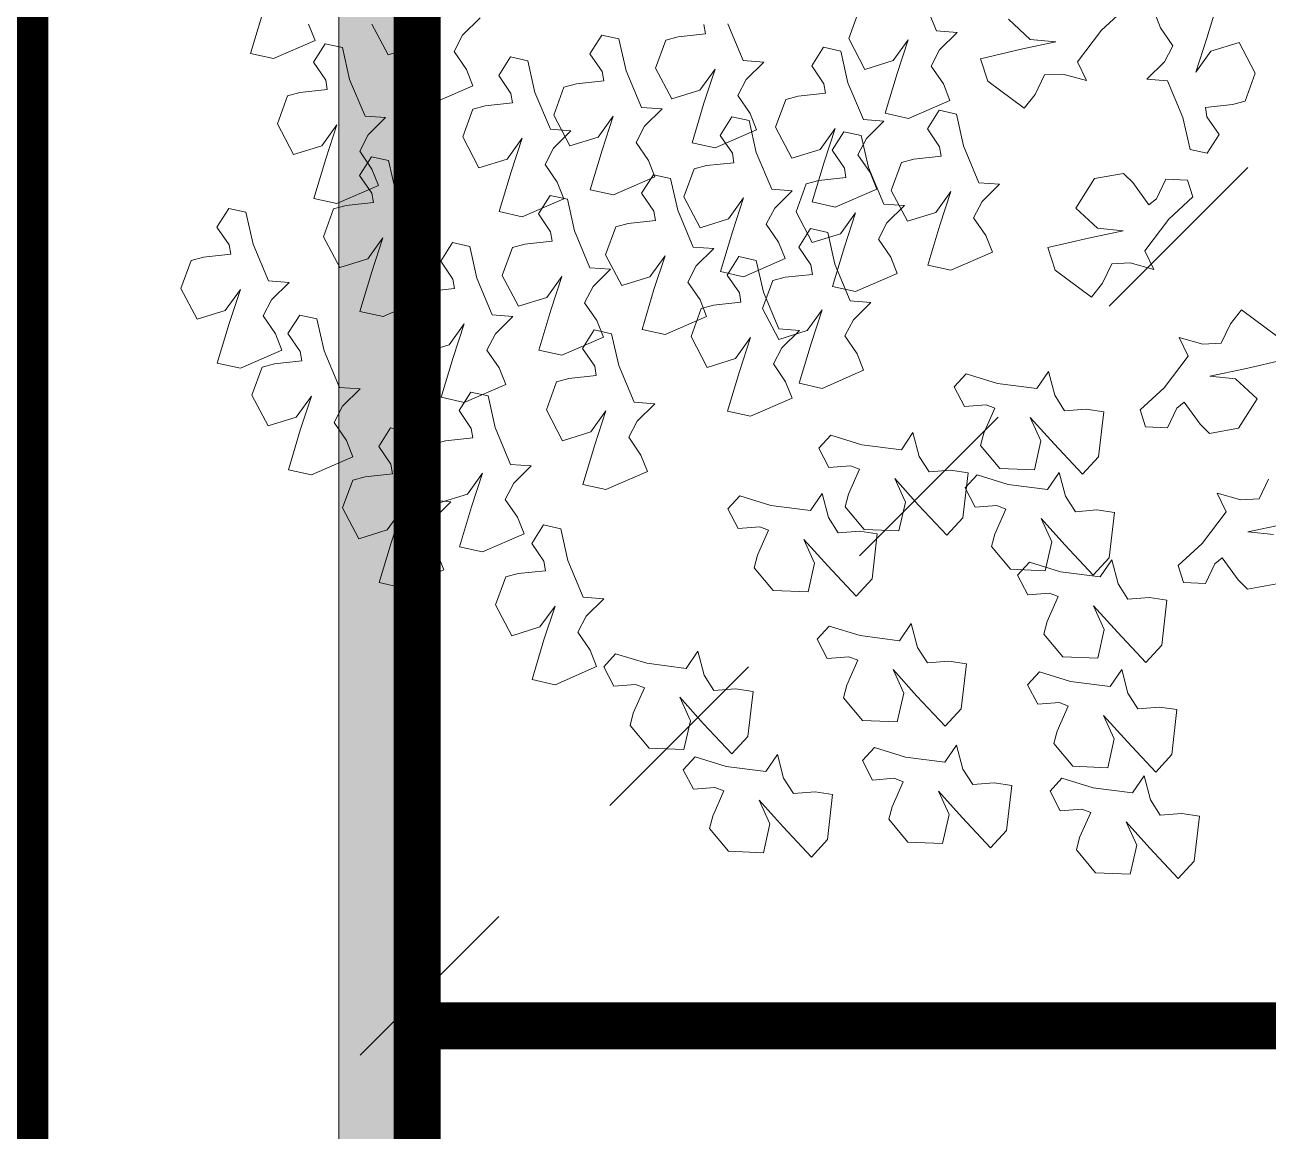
# Model space of a CAD drawing. Header units: metres. Extents: x 14 to 11050, y -346 to 476.
# Drawn here: x 210.912 to 211.704, y -217.886 to -217.182 of the extents above; entities that cross this region are included whole.
import ezdxf

# ---------------------------------------------------------------- set-up
doc = ezdxf.new("R2010")
doc.units = ezdxf.units.M
doc.linetypes.add('0', pattern=[0])
doc.linetypes.add('HIDDEN2', pattern=[0.1875, 0.125, -0.0625])
doc.layers.get('0').update_dxf_attribs({"color": 250, "linetype": '0', "lineweight": 20})
for name, color, linetype, lineweight in [('A-WALL', 250, 'Continuous', 20), ('ARBOLES', 86, 'Continuous', 0), ('baños', 140, 'Continuous', 0)]:
    doc.layers.add(name, color=color, linetype=linetype, lineweight=lineweight)
doc.layers.add('RELLENO SECCION', color=8, linetype='Continuous', lineweight=0, transparency=0.4)
doc.layers.add('REVESTIMIENTO EXTERIOR', color=7, linetype='Continuous', lineweight=5, true_color=0xffdebd)
doc.layers.add('Techos 1', color=7, linetype='HIDDEN2', lineweight=9, true_color=0x42391a)
doc.styles.get("Standard").update_dxf_attribs({"font": 'arial.ttf', "height": 0.1875})

# ---------------------------------------------------------------- blocks, each defined once
blk = doc.blocks.new('PL BASE 2N NASAS 09')
at = {"layer": 'RELLENO SECCION', "true_color": 0xc7c8ca}
h = blk.add_hatch(color=9, dxfattribs=at)
h.dxf.hatch_style = 1
h.paths.add_polyline_path([(161.19755, -19.80081), (161.14755, -19.80081), (161.14755, -23.00081), (161.19755, -23.00081)])
h.paths.add_polyline_path([(161.19755, -23.60081), (161.14755, -23.60081), (161.14755, -25.01174), (161.19755, -24.96174)])
edge = h.paths.add_edge_path()
edge.add_line((161.19755, -24.96203), (161.17993, -24.97936))
edge.add_line((161.17993, -24.97936), (161.14755, -25.01174))
edge.add_line((161.14755, -25.01174), (161.14755, -25.21173))
edge.add_line((161.14755, -25.21173), (161.15755, -25.21173))
edge.add_arc((161.15755, -25.17173), 0.04, 270, 360)
edge.add_line((161.19755, -25.17173), (161.19755, -24.96203))
at = {"layer": 'A-WALL'}
for p, q in [((161.19755, -25.17173), (161.19755, -19.21795)), ((161.14755, -25.21173), (161.14755, -19.80081))]:
    blk.add_line(p, q, dxfattribs=at)
at = {"layer": 'Techos 1'}
blk.add_line((160.04755, -26.11173), (163.94755, -22.21177), dxfattribs=at)
at = {"layer": 'baños', "linetype": 'Continuous', "flags": 8}
for tag, p in [('MODELNUMBER', (167.1329, -5.63062, 0)), ('TRADENAME', (167.1329, -5.63066, 0)), ('PRODUCT', (167.1329, -5.6307, 0)), ('MATERIAL', (167.1329, -5.63074, 0)), ('MODELNUMBER', (168.30765, -5.63062, 0)), ('TRADENAME', (168.30765, -5.63066, 0)), ('PRODUCT', (168.30765, -5.6307, 0)), ('MATERIAL', (168.30765, -5.63074, 0))]:
    blk.add_attdef(tag, p, '', height=0.0000254, rotation=180.00008, dxfattribs=at)
at = {"layer": 'baños', "linetype": 'Continuous'}
for tag, p, rotation in [('MODELNUMBER', (169.24282, -19.70647), 180.00008), ('TRADENAME', (169.24278, -19.70642), 180.00008), ('MATERIAL', (169.24301, -19.70634), 180.00008), ('PRODUCT', (169.243, -19.70638), 180.00008), ('MODELNUMBER', (169.95239, -19.70647), 179.99992), ('TRADENAME', (169.95239, -19.70642), 179.99992), ('MATERIAL', (169.95239, -19.70634), 179.99992), ('PRODUCT', (169.95239, -19.70638), 179.99992)]:
    blk.add_attdef(tag, p, '', height=0.0000254, rotation=rotation, dxfattribs=at)
blk = doc.blocks.new('TREES')
at = {"layer": 'ARBOLES', "color": 252, "true_color": 0x8da178}
for p, q in [((0.04322, 0.00195), (0.045, 0.01078)), ((-0.01535, -0.00196), (-0.01943, 0.00566)), ((0.02032, 0.00153), (0.02504, 0.0068)), ((0.03129, 0.00668), (0.03303, 0.00325)), ((0.03303, 0.00325), (0.03604, -0.00036)), ((-0.03253, 0.00083), (-0.03416, -0.00541)), ((-0.00005, 0.00202), (0.00506, -0.00188)), ((0.01576, -0.00581), (0.02032, 0.00153)), ((0.04152, -0.00558), (0.04322, 0.00195)), ((0.05027, 0.00172), (0.04435, -0.00075)), ((0.0544, -0.00461), (0.05027, 0.00172)), ((-0.01087, -0.00188), (-0.01535, -0.00196)), ((-0.01431, -0.00598), (-0.01087, -0.00188)), ((0.01066, -0.00192), (0.00328, -0.00421)), ((0.00506, -0.00188), (0.01066, -0.00192)), ((0.03604, -0.00036), (0.03455, -0.00404)), ((0.04435, -0.00075), (0.04152, -0.00558)), ((-0.06578, -0.00532), (-0.06526, -0.00732)), ((-0.05654, -0.01229), (-0.06062, -0.00466)), ((-0.02411, -0.00927), (-0.02128, -0.00444)), ((-0.02128, -0.00444), (-0.02298, -0.01197)), ((0.00328, -0.00421), (-0.00526, -0.00709)), ((0.03455, -0.00404), (0.03111, -0.00814)), ((0.05277, -0.01085), (0.0544, -0.00461)), ((-0.06526, -0.00732), (-0.0711, -0.00852)), ((-0.03945, -0.0078), (-0.04162, -0.01205)), ((-0.03565, -0.00828), (-0.03945, -0.0078)), ((-0.03416, -0.00541), (-0.03004, -0.01174)), ((-0.0158, -0.00966), (-0.01431, -0.00598)), ((-0.00526, -0.00709), (-0.00327, -0.01181)), ((0.01808, -0.00965), (0.01576, -0.00581)), ((0.03111, -0.00814), (0.03559, -0.00805)), ((0.03559, -0.00805), (0.03967, -0.01568)), ((-0.11772, -0.01255), (-0.11428, -0.00845)), ((-0.08765, -0.00968), (-0.08982, -0.01393)), ((-0.08385, -0.01016), (-0.08765, -0.00968)), ((-0.08165, -0.01688), (-0.08385, -0.01016)), ((-0.07371, -0.00949), (-0.07534, -0.01573)), ((-0.0711, -0.00852), (-0.07371, -0.00949)), ((-0.03345, -0.015), (-0.03565, -0.00828)), ((-0.03004, -0.01174), (-0.02411, -0.00927)), ((-0.01279, -0.01327), (-0.0158, -0.00966)), ((0.00725, -0.01368), (0.00887, -0.00927)), ((0.00887, -0.00927), (0.0128, -0.00872)), ((0.0128, -0.00872), (0.01808, -0.00965)), ((-0.16144, -0.01197), (-0.16321, -0.0208)), ((-0.14951, -0.0167), (-0.15125, -0.01327)), ((-0.13756, -0.01198), (-0.13344, -0.01831)), ((-0.12752, -0.01584), (-0.12468, -0.01101)), ((-0.12468, -0.01101), (-0.12639, -0.01854)), ((-0.1192, -0.01623), (-0.11772, -0.01255)), ((-0.05206, -0.0122), (-0.05654, -0.01229)), ((-0.0555, -0.0163), (-0.05206, -0.0122)), ((-0.04162, -0.01205), (-0.03861, -0.01566)), ((-0.02298, -0.01197), (-0.02476, -0.0208)), ((-0.01106, -0.0167), (-0.01279, -0.01327)), ((-0.00327, -0.01181), (0.00515, -0.0169)), ((0.04431, -0.01302), (0.05015, -0.01182)), ((0.04483, -0.01502), (0.04431, -0.01302)), ((0.05015, -0.01182), (0.05277, -0.01085)), ((-0.13344, -0.01831), (-0.12752, -0.01584)), ((-0.08982, -0.01393), (-0.08681, -0.01753)), ((-0.07534, -0.01573), (-0.07122, -0.02206)), ((-0.0653, -0.01959), (-0.06246, -0.01476)), ((-0.06246, -0.01476), (-0.06417, -0.02229)), ((-0.03861, -0.01566), (-0.03809, -0.01767)), ((-0.02937, -0.02263), (-0.03345, -0.015)), ((0.00515, -0.0169), (0.00725, -0.01368)), ((0.03967, -0.01568), (0.04187, -0.0224)), ((0.04784, -0.01863), (0.04483, -0.01502)), ((-0.15813, -0.02144), (-0.14951, -0.0167)), ((-0.14724, -0.01718), (-0.14941, -0.02142)), ((-0.14344, -0.01766), (-0.14724, -0.01718)), ((-0.14124, -0.02438), (-0.14344, -0.01766)), ((-0.12639, -0.01854), (-0.12816, -0.02737)), ((-0.1162, -0.01984), (-0.1192, -0.01623)), ((-0.10692, -0.01625), (-0.10909, -0.0205)), ((-0.10312, -0.01673), (-0.10692, -0.01625)), ((-0.10092, -0.02345), (-0.10312, -0.01673)), ((-0.08681, -0.01753), (-0.08629, -0.01954)), ((-0.07757, -0.0245), (-0.08165, -0.01688)), ((-0.05698, -0.01998), (-0.0555, -0.0163)), ((-0.04393, -0.01886), (-0.04654, -0.01983)), ((-0.03809, -0.01767), (-0.04393, -0.01886)), ((-0.01967, -0.02144), (-0.01106, -0.0167)), ((0.04567, -0.02288), (0.04784, -0.01863)), ((-0.16321, -0.0208), (-0.15813, -0.02144)), ((-0.14941, -0.02142), (-0.1464, -0.02503)), ((-0.11446, -0.02327), (-0.1162, -0.01984)), ((-0.10909, -0.0205), (-0.10608, -0.02411)), ((-0.09213, -0.02073), (-0.09475, -0.02171)), ((-0.08629, -0.01954), (-0.09213, -0.02073)), ((-0.07122, -0.02206), (-0.0653, -0.01959)), ((-0.05398, -0.02359), (-0.05698, -0.01998)), ((-0.04654, -0.01983), (-0.04818, -0.02607)), ((-0.02476, -0.0208), (-0.01967, -0.02144)), ((-0.01317, -0.01907), (-0.01533, -0.02332)), ((-0.00936, -0.01955), (-0.01317, -0.01907)), ((-0.00716, -0.02627), (-0.00936, -0.01955)), ((-0.12307, -0.02801), (-0.11446, -0.02327)), ((-0.10608, -0.02411), (-0.10556, -0.02611)), ((-0.09684, -0.03107), (-0.10092, -0.02345)), ((-0.09475, -0.02171), (-0.09638, -0.02795)), ((-0.06417, -0.02229), (-0.06594, -0.03112)), ((-0.05224, -0.02702), (-0.05398, -0.02359)), ((-0.02489, -0.02254), (-0.02937, -0.02263)), ((-0.02833, -0.02664), (-0.02489, -0.02254)), ((-0.01533, -0.02332), (-0.01233, -0.02693)), ((0.04187, -0.0224), (0.04567, -0.02288)), ((-0.1464, -0.02503), (-0.14588, -0.02704)), ((-0.13716, -0.032), (-0.14124, -0.02438)), ((-0.10556, -0.02611), (-0.1114, -0.0273)), ((-0.08633, -0.0318), (-0.0835, -0.02697)), ((-0.0835, -0.02697), (-0.0852, -0.03451)), ((-0.07309, -0.02441), (-0.07757, -0.0245)), ((-0.07653, -0.02852), (-0.07309, -0.02441)), ((-0.05785, -0.0247), (-0.06002, -0.02894)), ((-0.05405, -0.02517), (-0.05785, -0.0247)), ((-0.05185, -0.0319), (-0.05405, -0.02517)), ((-0.04818, -0.02607), (-0.04405, -0.0324)), ((-0.03813, -0.02993), (-0.0353, -0.0251)), ((-0.0353, -0.0251), (-0.037, -0.03263)), ((-0.03332, -0.02564), (-0.03548, -0.02989)), ((-0.02951, -0.02612), (-0.03332, -0.02564)), ((-0.02982, -0.03032), (-0.02833, -0.02664)), ((-0.02731, -0.03284), (-0.02951, -0.02612)), ((-0.01233, -0.02693), (-0.0118, -0.02893)), ((-0.00309, -0.0339), (-0.00716, -0.02627)), ((-0.15433, -0.02921), (-0.15596, -0.03545)), ((-0.15172, -0.02823), (-0.15433, -0.02921)), ((-0.14588, -0.02704), (-0.15172, -0.02823)), ((-0.12816, -0.02737), (-0.12307, -0.02801)), ((-0.11401, -0.02828), (-0.11564, -0.03452)), ((-0.1114, -0.0273), (-0.11401, -0.02828)), ((-0.09638, -0.02795), (-0.09226, -0.03427)), ((-0.07802, -0.0322), (-0.07653, -0.02852)), ((-0.06085, -0.03176), (-0.05224, -0.02702)), ((-0.06002, -0.02894), (-0.05701, -0.03255)), ((-0.0118, -0.02893), (-0.01764, -0.03013)), ((0.02799, -0.02897), (0.02177, -0.03068)), ((0.03015, -0.03075), (0.02799, -0.02897)), ((0.0372, -0.02935), (0.03558, -0.03376)), ((0.04196, -0.0291), (0.0372, -0.02935)), ((0.04344, -0.03263), (0.04196, -0.0291)), ((-0.13268, -0.03191), (-0.13716, -0.032)), ((-0.13612, -0.03601), (-0.13268, -0.03191)), ((-0.09236, -0.03099), (-0.09684, -0.03107)), ((-0.0958, -0.03509), (-0.09236, -0.03099)), ((-0.09226, -0.03427), (-0.08633, -0.0318)), ((-0.07501, -0.0358), (-0.07802, -0.0322)), ((-0.06594, -0.03112), (-0.06085, -0.03176)), ((-0.04777, -0.03952), (-0.05185, -0.0319)), ((-0.04405, -0.0324), (-0.03813, -0.02993)), ((-0.03548, -0.02989), (-0.03248, -0.0335)), ((-0.02681, -0.03393), (-0.02982, -0.03032)), ((-0.02026, -0.0311), (-0.02189, -0.03734)), ((-0.01764, -0.03013), (-0.02026, -0.0311)), ((0.02177, -0.03068), (0.01835, -0.03741)), ((0.0341, -0.03521), (0.03015, -0.03075)), ((-0.14592, -0.0393), (-0.14308, -0.03447)), ((-0.14308, -0.03447), (-0.14479, -0.04201)), ((-0.11564, -0.03452), (-0.11152, -0.04085)), ((-0.1056, -0.03838), (-0.10276, -0.03355)), ((-0.10276, -0.03355), (-0.10447, -0.04108)), ((-0.09728, -0.03877), (-0.0958, -0.03509)), ((-0.0852, -0.03451), (-0.08698, -0.04334)), ((-0.05649, -0.03456), (-0.06233, -0.03575)), ((-0.05701, -0.03255), (-0.05649, -0.03456)), ((-0.037, -0.03263), (-0.03878, -0.04146)), ((-0.03248, -0.0335), (-0.03196, -0.03551)), ((-0.02324, -0.04047), (-0.02731, -0.03284)), ((-0.02507, -0.03736), (-0.02681, -0.03393)), ((0.0014, -0.03381), (-0.00309, -0.0339)), ((-0.00204, -0.03791), (0.0014, -0.03381)), ((0.03558, -0.03376), (0.0341, -0.03521)), ((0.03872, -0.0379), (0.04344, -0.03263)), ((-0.15596, -0.03545), (-0.15184, -0.04177)), ((-0.1376, -0.03969), (-0.13612, -0.03601)), ((-0.07328, -0.03924), (-0.07501, -0.0358)), ((-0.06495, -0.03673), (-0.06658, -0.04297)), ((-0.06233, -0.03575), (-0.06495, -0.03673)), ((-0.04041, -0.03767), (-0.04204, -0.04391)), ((-0.03779, -0.0367), (-0.04041, -0.03767)), ((-0.03196, -0.03551), (-0.03779, -0.0367)), ((-0.03369, -0.0421), (-0.02507, -0.03736)), ((-0.02189, -0.03734), (-0.01777, -0.04367)), ((-0.01184, -0.0412), (-0.00901, -0.03637)), ((-0.00901, -0.03637), (-0.01072, -0.0439)), ((0.01835, -0.03741), (0.02346, -0.04131)), ((-0.15184, -0.04177), (-0.14592, -0.0393)), ((-0.1346, -0.0433), (-0.1376, -0.03969)), ((-0.11152, -0.04085), (-0.1056, -0.03838)), ((-0.09428, -0.04238), (-0.09728, -0.03877)), ((-0.08189, -0.04398), (-0.07328, -0.03924)), ((-0.07364, -0.03879), (-0.0758, -0.04304)), ((-0.06983, -0.03927), (-0.07364, -0.03879)), ((-0.06763, -0.04599), (-0.06983, -0.03927)), ((-0.04329, -0.03943), (-0.04777, -0.03952)), ((-0.04673, -0.04353), (-0.04329, -0.03943)), ((-0.01876, -0.04038), (-0.02324, -0.04047)), ((-0.02219, -0.04448), (-0.01876, -0.04038)), ((-0.00353, -0.04159), (-0.00204, -0.03791)), ((0.03416, -0.04524), (0.03872, -0.0379)), ((-0.14479, -0.04201), (-0.14656, -0.05084)), ((-0.13497, -0.04066), (-0.13714, -0.04491)), ((-0.13117, -0.04114), (-0.13497, -0.04066)), ((-0.12897, -0.04786), (-0.13117, -0.04114)), ((-0.10447, -0.04108), (-0.10624, -0.04991)), ((-0.09254, -0.04581), (-0.09428, -0.04238)), ((-0.0758, -0.04304), (-0.0728, -0.04664)), ((-0.06658, -0.04297), (-0.06245, -0.04929)), ((-0.05653, -0.04682), (-0.0537, -0.04199)), ((-0.0537, -0.04199), (-0.0554, -0.04953)), ((-0.03878, -0.04146), (-0.03369, -0.0421)), ((-0.03199, -0.04777), (-0.02916, -0.04294)), ((-0.02916, -0.04294), (-0.03087, -0.05048)), ((-0.01777, -0.04367), (-0.01184, -0.0412)), ((-0.00052, -0.0452), (-0.00353, -0.04159)), ((0.02906, -0.04135), (0.02168, -0.04364)), ((0.02346, -0.04131), (0.02906, -0.04135)), ((-0.13714, -0.04491), (-0.13413, -0.04852)), ((-0.13286, -0.04674), (-0.1346, -0.0433)), ((-0.10116, -0.05055), (-0.09254, -0.04581)), ((-0.09554, -0.04536), (-0.0977, -0.04961)), ((-0.09173, -0.04584), (-0.09554, -0.04536)), ((-0.08953, -0.05256), (-0.09173, -0.04584)), ((-0.08698, -0.04334), (-0.08189, -0.04398)), ((-0.04822, -0.04721), (-0.04673, -0.04353)), ((-0.04204, -0.04391), (-0.03792, -0.05024)), ((-0.02368, -0.04816), (-0.02219, -0.04448)), ((-0.01072, -0.0439), (-0.01249, -0.05273)), ((0.00121, -0.04863), (-0.00052, -0.0452)), ((0.02168, -0.04364), (0.01314, -0.04652)), ((0.03648, -0.04908), (0.03416, -0.04524)), ((-0.14147, -0.05148), (-0.13286, -0.04674)), ((-0.13413, -0.04852), (-0.13361, -0.05052)), ((-0.12489, -0.05549), (-0.12897, -0.04786)), ((-0.0728, -0.04664), (-0.07227, -0.04865)), ((-0.06356, -0.05361), (-0.06763, -0.04599)), ((-0.06245, -0.04929), (-0.05653, -0.04682)), ((-0.04521, -0.05082), (-0.04822, -0.04721)), ((-0.03859, -0.04723), (-0.04075, -0.05148)), ((-0.03478, -0.04771), (-0.03859, -0.04723)), ((-0.03792, -0.05024), (-0.03199, -0.04777)), ((-0.03258, -0.05443), (-0.03478, -0.04771)), ((-0.02067, -0.05177), (-0.02368, -0.04816)), ((0.01314, -0.04652), (0.01514, -0.05124)), ((0.02727, -0.0487), (0.03121, -0.04815)), ((0.03121, -0.04815), (0.03648, -0.04908)), ((-0.14656, -0.05084), (-0.14147, -0.05148)), ((-0.13361, -0.05052), (-0.13945, -0.05172)), ((-0.10624, -0.04991), (-0.10116, -0.05055)), ((-0.0977, -0.04961), (-0.0947, -0.05321)), ((-0.08073, -0.05082), (-0.08236, -0.05706)), ((-0.07811, -0.04984), (-0.08073, -0.05082)), ((-0.07227, -0.04865), (-0.07811, -0.04984)), ((-0.0554, -0.04953), (-0.05718, -0.05836)), ((-0.04347, -0.05426), (-0.04521, -0.05082)), ((-0.03087, -0.05048), (-0.03264, -0.0593)), ((-0.0074, -0.05337), (0.00121, -0.04863)), ((0.01514, -0.05124), (0.02355, -0.05633)), ((0.02565, -0.05311), (0.02727, -0.0487)), ((-0.14207, -0.05269), (-0.1437, -0.05893)), ((-0.13945, -0.05172), (-0.14207, -0.05269)), ((-0.0947, -0.05321), (-0.09417, -0.05522)), ((-0.08546, -0.06018), (-0.08953, -0.05256)), ((-0.05907, -0.05352), (-0.06356, -0.05361)), ((-0.06251, -0.05762), (-0.05907, -0.05352)), ((-0.04075, -0.05148), (-0.03774, -0.05509)), ((-0.01894, -0.0552), (-0.02067, -0.05177)), ((-0.01249, -0.05273), (-0.0074, -0.05337)), ((0.02355, -0.05633), (0.02565, -0.05311)), ((-0.16476, -0.05473), (-0.16692, -0.05898)), ((-0.16095, -0.05521), (-0.16476, -0.05473)), ((-0.15875, -0.06193), (-0.16095, -0.05521)), ((-0.12041, -0.0554), (-0.12489, -0.05549)), ((-0.12385, -0.0595), (-0.12041, -0.0554)), ((-0.10001, -0.05641), (-0.10263, -0.05739)), ((-0.09417, -0.05522), (-0.10001, -0.05641)), ((-0.07231, -0.06091), (-0.06948, -0.05608)), ((-0.06948, -0.05608), (-0.07119, -0.06362)), ((-0.05349, -0.05473), (-0.05565, -0.05898)), ((-0.04968, -0.05521), (-0.05349, -0.05473)), ((-0.05209, -0.059), (-0.04347, -0.05426)), ((-0.04748, -0.06193), (-0.04968, -0.05521)), ((-0.03774, -0.05509), (-0.03722, -0.0571)), ((-0.02851, -0.06206), (-0.03258, -0.05443)), ((-0.02755, -0.05994), (-0.01894, -0.0552)), ((0.05626, -0.05603), (0.05415, -0.05925)), ((0.06467, -0.06112), (0.05626, -0.05603)), ((-0.16692, -0.05898), (-0.16391, -0.06259)), ((-0.1437, -0.05893), (-0.13957, -0.06526)), ((-0.13365, -0.06279), (-0.13082, -0.05796)), ((-0.13082, -0.05796), (-0.13252, -0.06549)), ((-0.11569, -0.05756), (-0.11785, -0.0618)), ((-0.11188, -0.05803), (-0.11569, -0.05756)), ((-0.10968, -0.06476), (-0.11188, -0.05803)), ((-0.10263, -0.05739), (-0.10426, -0.06363)), ((-0.08236, -0.05706), (-0.07824, -0.06338)), ((-0.064, -0.06131), (-0.06251, -0.05762)), ((-0.05718, -0.05836), (-0.05209, -0.059)), ((-0.05565, -0.05898), (-0.05265, -0.06259)), ((-0.04568, -0.05926), (-0.04731, -0.0655)), ((-0.04306, -0.05829), (-0.04568, -0.05926)), ((-0.03722, -0.0571), (-0.04306, -0.05829)), ((-0.03264, -0.0593), (-0.02755, -0.05994)), ((0.05415, -0.05925), (0.05253, -0.06366)), ((-0.15468, -0.06956), (-0.15875, -0.06193)), ((-0.12534, -0.06318), (-0.12385, -0.0595)), ((-0.11785, -0.0618), (-0.11485, -0.06541)), ((-0.08097, -0.06009), (-0.08546, -0.06018)), ((-0.08441, -0.0642), (-0.08097, -0.06009)), ((-0.07824, -0.06338), (-0.07231, -0.06091)), ((-0.06099, -0.06491), (-0.064, -0.06131)), ((-0.04341, -0.06956), (-0.04748, -0.06193)), ((-0.02402, -0.06197), (-0.02851, -0.06206)), ((-0.02746, -0.06607), (-0.02402, -0.06197)), ((-0.16339, -0.06459), (-0.16923, -0.06579)), ((-0.16391, -0.06259), (-0.16339, -0.06459)), ((-0.13957, -0.06526), (-0.13365, -0.06279)), ((-0.12233, -0.06679), (-0.12534, -0.06318)), ((-0.10561, -0.07238), (-0.10968, -0.06476)), ((-0.10426, -0.06363), (-0.10014, -0.06996)), ((-0.09421, -0.06748), (-0.09138, -0.06266)), ((-0.09138, -0.06266), (-0.09309, -0.07019)), ((-0.0859, -0.06788), (-0.08441, -0.0642)), ((-0.07119, -0.06362), (-0.07296, -0.07245)), ((-0.05212, -0.06459), (-0.05796, -0.06579)), ((-0.05265, -0.06259), (-0.05212, -0.06459)), ((-0.03726, -0.06936), (-0.03443, -0.06453)), ((-0.03443, -0.06453), (-0.03613, -0.07207)), ((0.04333, -0.06329), (0.04565, -0.06712)), ((0.0486, -0.06421), (0.04333, -0.06329)), ((0.05253, -0.06366), (0.0486, -0.06421)), ((-0.17185, -0.06676), (-0.17348, -0.073)), ((-0.16923, -0.06579), (-0.17185, -0.06676)), ((-0.13252, -0.06549), (-0.1343, -0.07432)), ((-0.12059, -0.07022), (-0.12233, -0.06679)), ((-0.11432, -0.06742), (-0.12016, -0.06861)), ((-0.11485, -0.06541), (-0.11432, -0.06742)), ((-0.10014, -0.06996), (-0.09421, -0.06748)), ((-0.06058, -0.06676), (-0.06221, -0.073)), ((-0.05926, -0.06835), (-0.06099, -0.06491)), ((-0.05796, -0.06579), (-0.06058, -0.06676)), ((-0.04731, -0.0655), (-0.04319, -0.07183)), ((-0.02895, -0.06975), (-0.02746, -0.06607)), ((0.04565, -0.06712), (0.04108, -0.07447)), ((0.05813, -0.06873), (0.06666, -0.06585)), ((-0.15019, -0.06947), (-0.15468, -0.06956)), ((-0.15363, -0.07357), (-0.15019, -0.06947)), ((-0.12278, -0.06958), (-0.12441, -0.07583)), ((-0.12016, -0.06861), (-0.12278, -0.06958)), ((-0.08289, -0.07148), (-0.0859, -0.06788)), ((-0.06787, -0.07309), (-0.05926, -0.06835)), ((-0.03892, -0.06947), (-0.04341, -0.06956)), ((-0.04319, -0.07183), (-0.03726, -0.06936)), ((-0.04236, -0.07357), (-0.03892, -0.06947)), ((-0.02594, -0.07336), (-0.02895, -0.06975)), ((0.05075, -0.07102), (0.05813, -0.06873)), ((-0.16343, -0.07686), (-0.1606, -0.07203)), ((-0.1606, -0.07203), (-0.1623, -0.07956)), ((-0.12921, -0.07496), (-0.12059, -0.07022)), ((-0.10113, -0.07229), (-0.10561, -0.07238)), ((-0.10456, -0.07639), (-0.10113, -0.07229)), ((-0.09309, -0.07019), (-0.09486, -0.07902)), ((-0.08116, -0.07492), (-0.08289, -0.07148)), ((-0.07296, -0.07245), (-0.06787, -0.07309)), ((-0.05216, -0.07686), (-0.04933, -0.07203)), ((-0.04933, -0.07203), (-0.05103, -0.07956)), ((-0.03613, -0.07207), (-0.03791, -0.08089)), ((0.05635, -0.07106), (0.05075, -0.07102)), ((0.06145, -0.07495), (0.05635, -0.07106)), ((-0.17348, -0.073), (-0.16936, -0.07933)), ((-0.15512, -0.07725), (-0.15363, -0.07357)), ((-0.1343, -0.07432), (-0.12921, -0.07496)), ((-0.11436, -0.07968), (-0.11153, -0.07485)), ((-0.11153, -0.07485), (-0.11324, -0.08239)), ((-0.08977, -0.07966), (-0.08116, -0.07492)), ((-0.08327, -0.07352), (-0.08544, -0.07777)), ((-0.07947, -0.074), (-0.08327, -0.07352)), ((-0.07727, -0.08072), (-0.07947, -0.074)), ((-0.06221, -0.073), (-0.05809, -0.07933)), ((-0.04385, -0.07725), (-0.04236, -0.07357)), ((-0.02421, -0.07679), (-0.02594, -0.07336)), ((-0.00196, -0.07547), (-0.00427, -0.07853)), ((0.00496, -0.07693), (-0.00196, -0.07547)), ((0.01577, -0.07329), (0.01361, -0.07721)), ((0.0176, -0.07831), (0.01577, -0.07329)), ((0.04108, -0.07447), (0.03636, -0.07973)), ((0.05803, -0.08168), (0.06145, -0.07495)), ((-0.16936, -0.07933), (-0.16343, -0.07686)), ((-0.15211, -0.08086), (-0.15512, -0.07725)), ((-0.14724, -0.07632), (-0.14941, -0.08057)), ((-0.14344, -0.0768), (-0.14724, -0.07632)), ((-0.14124, -0.08352), (-0.14344, -0.0768)), ((-0.12441, -0.07583), (-0.12029, -0.08215)), ((-0.10605, -0.08007), (-0.10456, -0.07639)), ((-0.08544, -0.07777), (-0.08243, -0.08138)), ((-0.05809, -0.07933), (-0.05216, -0.07686)), ((-0.04084, -0.08086), (-0.04385, -0.07725)), ((-0.03282, -0.08153), (-0.02421, -0.07679)), ((0.01361, -0.07721), (0.00496, -0.07693)), ((0.04423, -0.07861), (0.04571, -0.07715)), ((0.04571, -0.07715), (0.04966, -0.08161)), ((-0.1623, -0.07956), (-0.16408, -0.08839)), ((-0.15038, -0.08429), (-0.15211, -0.08086)), ((-0.14941, -0.08057), (-0.1464, -0.08418)), ((-0.12029, -0.08215), (-0.11436, -0.07968)), ((-0.10304, -0.08368), (-0.10605, -0.08007)), ((-0.09486, -0.07902), (-0.08977, -0.07966)), ((-0.07319, -0.08835), (-0.07727, -0.08072)), ((-0.05103, -0.07956), (-0.05281, -0.08839)), ((-0.03911, -0.08429), (-0.04084, -0.08086)), ((-0.03791, -0.08089), (-0.03282, -0.08153)), ((-0.00427, -0.07853), (-0.00168, -0.08253)), ((0.02005, -0.08144), (0.0176, -0.07831)), ((0.02467, -0.08064), (0.02005, -0.08144)), ((0.02852, -0.08086), (0.02467, -0.08064)), ((0.02831, -0.09069), (0.02852, -0.08086)), ((0.03636, -0.07973), (0.03785, -0.08326)), ((0.04261, -0.08302), (0.04423, -0.07861)), ((-0.13716, -0.09115), (-0.14124, -0.08352)), ((-0.11324, -0.08239), (-0.11501, -0.09122)), ((-0.10131, -0.08711), (-0.10304, -0.08368)), ((-0.08191, -0.08338), (-0.08775, -0.08458)), ((-0.08243, -0.08138), (-0.08191, -0.08338)), ((-0.00168, -0.08253), (0.00295, -0.08173)), ((0.00295, -0.08173), (0.00495, -0.08228)), ((0.00495, -0.08228), (0.00306, -0.08793)), ((0.01278, -0.08358), (0.01846, -0.08882)), ((0.01555, -0.08845), (0.01278, -0.08358)), ((0.03785, -0.08326), (0.04261, -0.08302)), ((0.04966, -0.08161), (0.05181, -0.08339)), ((0.05181, -0.08339), (0.05803, -0.08168)), ((-0.15899, -0.08903), (-0.15038, -0.08429)), ((-0.14588, -0.08618), (-0.15172, -0.08738)), ((-0.1464, -0.08418), (-0.14588, -0.08618)), ((-0.09036, -0.08555), (-0.09199, -0.09179)), ((-0.08775, -0.08458), (-0.09036, -0.08555)), ((-0.04772, -0.08903), (-0.03911, -0.08429)), ((-0.16408, -0.08839), (-0.15899, -0.08903)), ((-0.15433, -0.08835), (-0.15596, -0.09459)), ((-0.15172, -0.08738), (-0.15433, -0.08835)), ((-0.10992, -0.09186), (-0.10131, -0.08711)), ((-0.06871, -0.08826), (-0.07319, -0.08835)), ((-0.07215, -0.09236), (-0.06871, -0.08826)), ((-0.05281, -0.08839), (-0.04772, -0.08903)), ((0.00306, -0.08793), (0.0026, -0.09069)), ((0.01473, -0.09481), (0.01555, -0.08845)), ((0.01846, -0.08882), (0.02522, -0.09477)), ((-0.13268, -0.09106), (-0.13716, -0.09115)), ((-0.13612, -0.09516), (-0.13268, -0.09106)), ((-0.11501, -0.09122), (-0.10992, -0.09186)), ((-0.10869, -0.08947), (-0.11085, -0.09371)), ((-0.10489, -0.08994), (-0.10869, -0.08947)), ((-0.10269, -0.09667), (-0.10489, -0.08994)), ((-0.08195, -0.09565), (-0.07911, -0.09082)), ((-0.07911, -0.09082), (-0.08082, -0.09835)), ((-0.03001, -0.09144), (-0.03232, -0.09449)), ((-0.02309, -0.0929), (-0.03001, -0.09144)), ((-0.01228, -0.08925), (-0.01445, -0.09318)), ((-0.01045, -0.09428), (-0.01228, -0.08925)), ((0.0026, -0.09069), (0.00719, -0.09522)), ((0.02522, -0.09477), (0.02831, -0.09069)), ((-0.14592, -0.09845), (-0.14308, -0.09362)), ((-0.14308, -0.09362), (-0.14479, -0.10115)), ((-0.11085, -0.09371), (-0.10785, -0.09732)), ((-0.09199, -0.09179), (-0.08787, -0.09812)), ((-0.07364, -0.09604), (-0.07215, -0.09236)), ((-0.01445, -0.09318), (-0.02309, -0.0929)), ((-0.00801, -0.09741), (-0.01045, -0.09428)), ((0.06553, -0.09211), (0.06391, -0.09652)), ((-0.15596, -0.09459), (-0.15184, -0.10092)), ((-0.1376, -0.09884), (-0.13612, -0.09516)), ((-0.09861, -0.10429), (-0.10269, -0.09667)), ((-0.08787, -0.09812), (-0.08195, -0.09565)), ((-0.07063, -0.09965), (-0.07364, -0.09604)), ((-0.03232, -0.09449), (-0.02973, -0.09849)), ((-0.00338, -0.09661), (-0.00801, -0.09741)), ((0.00046, -0.09682), (-0.00338, -0.09661)), ((0.00243, -0.09706), (0.00011, -0.10012)), ((0.00026, -0.10665), (0.00046, -0.09682)), ((0.00935, -0.09852), (0.00243, -0.09706)), ((0.00719, -0.09522), (0.01473, -0.09481)), ((0.02015, -0.09488), (0.01799, -0.0988)), ((0.02199, -0.0999), (0.02015, -0.09488)), ((0.05471, -0.09614), (0.05703, -0.09998)), ((0.05998, -0.09707), (0.05471, -0.09614)), ((0.06391, -0.09652), (0.05998, -0.09707)), ((-0.15184, -0.10092), (-0.14592, -0.09845)), ((-0.1346, -0.10245), (-0.1376, -0.09884)), ((-0.12532, -0.09886), (-0.12749, -0.10311)), ((-0.12152, -0.09934), (-0.12532, -0.09886)), ((-0.11932, -0.10606), (-0.12152, -0.09934)), ((-0.10733, -0.09933), (-0.11317, -0.10052)), ((-0.10785, -0.09732), (-0.10733, -0.09933)), ((-0.08082, -0.09835), (-0.08259, -0.10718)), ((-0.06889, -0.10308), (-0.07063, -0.09965)), ((-0.02973, -0.09849), (-0.0251, -0.09769)), ((-0.0251, -0.09769), (-0.0231, -0.09825)), ((-0.0231, -0.09825), (-0.02499, -0.1039)), ((-0.01527, -0.09954), (-0.00959, -0.10479)), ((-0.0125, -0.10441), (-0.01527, -0.09954)), ((0.01799, -0.0988), (0.00935, -0.09852)), ((-0.14479, -0.10115), (-0.14656, -0.10998)), ((-0.13286, -0.10588), (-0.1346, -0.10245)), ((-0.11578, -0.1015), (-0.11741, -0.10774)), ((-0.11317, -0.10052), (-0.11578, -0.1015)), ((0.00011, -0.10012), (0.00271, -0.10412)), ((0.02443, -0.10303), (0.02199, -0.0999)), ((0.02906, -0.10223), (0.02443, -0.10303)), ((0.0329, -0.10245), (0.02906, -0.10223)), ((0.0327, -0.11228), (0.0329, -0.10245)), ((0.05703, -0.09998), (0.05246, -0.10732)), ((0.06213, -0.10388), (0.06951, -0.10158)), ((-0.12749, -0.10311), (-0.12448, -0.10672)), ((-0.09413, -0.1042), (-0.09861, -0.10429)), ((-0.09757, -0.1083), (-0.09413, -0.1042)), ((-0.07751, -0.10782), (-0.06889, -0.10308)), ((-0.03068, -0.10427), (-0.03285, -0.10819)), ((-0.02885, -0.1093), (-0.03068, -0.10427)), ((-0.02499, -0.1039), (-0.02545, -0.10665)), ((-0.01332, -0.11078), (-0.0125, -0.10441)), ((-0.00959, -0.10479), (-0.00284, -0.11074)), ((0.00271, -0.10412), (0.00734, -0.10332)), ((0.00734, -0.10332), (0.00933, -0.10387)), ((0.00933, -0.10387), (0.00745, -0.10952)), ((0.01717, -0.10517), (0.02284, -0.11041)), ((0.01993, -0.11004), (0.01717, -0.10517)), ((0.06773, -0.10392), (0.06213, -0.10388)), ((-0.14147, -0.11062), (-0.13286, -0.10588)), ((-0.12448, -0.10672), (-0.12396, -0.10872)), ((-0.11524, -0.11368), (-0.11932, -0.10606)), ((-0.11741, -0.10774), (-0.11329, -0.11406)), ((-0.10737, -0.11159), (-0.10453, -0.10676)), ((-0.10453, -0.10676), (-0.10624, -0.1143)), ((-0.08259, -0.10718), (-0.07751, -0.10782)), ((-0.04841, -0.10646), (-0.05072, -0.10951)), ((-0.04149, -0.10791), (-0.04841, -0.10646)), ((-0.03285, -0.10819), (-0.04149, -0.10791)), ((-0.02545, -0.10665), (-0.02086, -0.11119)), ((-0.00284, -0.11074), (0.00026, -0.10665)), ((0.05246, -0.10732), (0.04774, -0.11259)), ((-0.14656, -0.10998), (-0.14147, -0.11062)), ((-0.1298, -0.10992), (-0.13241, -0.11089)), ((-0.12396, -0.10872), (-0.1298, -0.10992)), ((-0.09905, -0.11198), (-0.09757, -0.1083)), ((-0.05072, -0.10951), (-0.04813, -0.11351)), ((-0.02641, -0.11243), (-0.02885, -0.1093)), ((0.00745, -0.10952), (0.00698, -0.11228)), ((0.01911, -0.1164), (0.01993, -0.11004)), ((0.02284, -0.11041), (0.0296, -0.11636)), ((0.05561, -0.11147), (0.05709, -0.11001)), ((0.05709, -0.11001), (0.06104, -0.11447)), ((-0.13241, -0.11089), (-0.13404, -0.11713)), ((-0.11329, -0.11406), (-0.10737, -0.11159)), ((-0.09605, -0.11559), (-0.09905, -0.11198)), ((-0.04813, -0.11351), (-0.0435, -0.11271)), ((-0.0435, -0.11271), (-0.0415, -0.11326)), ((-0.0415, -0.11326), (-0.04339, -0.11892)), ((-0.02178, -0.11163), (-0.02641, -0.11243)), ((-0.01794, -0.11184), (-0.02178, -0.11163)), ((-0.02086, -0.11119), (-0.01332, -0.11078)), ((-0.01814, -0.12167), (-0.01794, -0.11184)), ((0.00698, -0.11228), (0.01157, -0.11681)), ((0.0296, -0.11636), (0.0327, -0.11228)), ((0.03329, -0.11272), (0.03112, -0.11664)), ((0.03512, -0.11775), (0.03329, -0.11272)), ((0.04774, -0.11259), (0.04923, -0.11612)), ((0.05399, -0.11588), (0.05561, -0.11147)), ((-0.11076, -0.1136), (-0.11524, -0.11368)), ((-0.1142, -0.1177), (-0.11076, -0.1136)), ((-0.10624, -0.1143), (-0.10801, -0.12313)), ((-0.09431, -0.11903), (-0.09605, -0.11559)), ((-0.03367, -0.11456), (-0.02799, -0.1198)), ((-0.0309, -0.11943), (-0.03367, -0.11456)), ((0.01556, -0.1149), (0.01324, -0.11796)), ((0.02248, -0.11636), (0.01556, -0.1149)), ((0.04923, -0.11612), (0.05399, -0.11588)), ((0.06104, -0.11447), (0.06319, -0.11625)), ((0.06319, -0.11625), (0.06942, -0.11454)), ((-0.13404, -0.11713), (-0.12992, -0.12346)), ((-0.124, -0.12099), (-0.12116, -0.11616)), ((-0.12116, -0.11616), (-0.12287, -0.12369)), ((-0.11569, -0.12138), (-0.1142, -0.1177)), ((-0.09029, -0.1167), (-0.09245, -0.12095)), ((-0.08648, -0.11718), (-0.09029, -0.1167)), ((-0.08429, -0.1239), (-0.08648, -0.11718)), ((0.01157, -0.11681), (0.01911, -0.1164)), ((0.01324, -0.11796), (0.01584, -0.12196)), ((0.03112, -0.11664), (0.02248, -0.11636)), ((0.03756, -0.12087), (0.03512, -0.11775)), ((-0.12992, -0.12346), (-0.124, -0.12099)), ((-0.11268, -0.12499), (-0.11569, -0.12138)), ((-0.10292, -0.12377), (-0.09431, -0.11903)), ((-0.09245, -0.12095), (-0.08945, -0.12456)), ((-0.04339, -0.11892), (-0.04385, -0.12167)), ((-0.03173, -0.1258), (-0.0309, -0.11943)), ((-0.02799, -0.1198), (-0.02124, -0.12576)), ((0.01584, -0.12196), (0.02047, -0.12116)), ((0.02047, -0.12116), (0.02247, -0.12171)), ((0.04219, -0.12007), (0.03756, -0.12087)), ((0.04603, -0.12029), (0.04219, -0.12007)), ((0.04583, -0.13012), (0.04603, -0.12029)), ((-0.12287, -0.12369), (-0.12464, -0.13252)), ((-0.10801, -0.12313), (-0.10292, -0.12377)), ((-0.08021, -0.13153), (-0.08429, -0.1239)), ((-0.04385, -0.12167), (-0.03926, -0.1262)), ((-0.02124, -0.12576), (-0.01814, -0.12167)), ((0.02247, -0.12171), (0.02058, -0.12736)), ((0.0303, -0.12301), (0.03597, -0.12825)), ((0.03307, -0.12788), (0.0303, -0.12301)), ((-0.11094, -0.12842), (-0.11268, -0.12499)), ((-0.08893, -0.12656), (-0.09476, -0.12776)), ((-0.08945, -0.12456), (-0.08893, -0.12656)), ((-0.03926, -0.1262), (-0.03173, -0.1258)), ((-0.11956, -0.13316), (-0.11094, -0.12842)), ((-0.09738, -0.12873), (-0.09901, -0.13497)), ((-0.09476, -0.12776), (-0.09738, -0.12873)), ((0.02058, -0.12736), (0.02012, -0.13012)), ((0.03224, -0.13424), (0.03307, -0.12788)), ((0.03597, -0.12825), (0.04273, -0.1342)), ((-0.07573, -0.13144), (-0.08021, -0.13153)), ((-0.07917, -0.13554), (-0.07573, -0.13144)), ((-0.00876, -0.13056), (-0.01093, -0.13448)), ((-0.00693, -0.13559), (-0.00876, -0.13056)), ((0.02012, -0.13012), (0.0247, -0.13465)), ((0.04273, -0.1342), (0.04583, -0.13012)), ((-0.12464, -0.13252), (-0.11956, -0.13316)), ((-0.09901, -0.13497), (-0.09489, -0.1413)), ((-0.08897, -0.13883), (-0.08613, -0.134)), ((-0.08613, -0.134), (-0.08784, -0.14153)), ((-0.02649, -0.13275), (-0.02881, -0.1358)), ((-0.01957, -0.1342), (-0.02649, -0.13275)), ((-0.01093, -0.13448), (-0.01957, -0.1342)), ((0.0247, -0.13465), (0.03224, -0.13424)), ((-0.08065, -0.13922), (-0.07917, -0.13554)), ((-0.02881, -0.1358), (-0.02621, -0.1398)), ((-0.00449, -0.13871), (-0.00693, -0.13559)), ((0.03767, -0.13618), (0.03551, -0.14011)), ((0.0395, -0.14121), (0.03767, -0.13618)), ((-0.09489, -0.1413), (-0.08897, -0.13883)), ((-0.07765, -0.14283), (-0.08065, -0.13922)), ((-0.02621, -0.1398), (-0.02158, -0.139)), ((-0.02158, -0.139), (-0.01958, -0.13955)), ((-0.01958, -0.13955), (-0.02147, -0.1452)), ((0.00014, -0.13791), (-0.00449, -0.13871)), ((0.00398, -0.13813), (0.00014, -0.13791)), ((0.00378, -0.14796), (0.00398, -0.13813)), ((0.01994, -0.13837), (0.01763, -0.14142)), ((0.02686, -0.13983), (0.01994, -0.13837)), ((0.03551, -0.14011), (0.02686, -0.13983)), ((-0.08784, -0.14153), (-0.08961, -0.15036)), ((-0.07591, -0.14626), (-0.07765, -0.14283)), ((-0.07206, -0.14307), (-0.07437, -0.14612)), ((-0.06514, -0.14452), (-0.07206, -0.14307)), ((-0.05433, -0.14088), (-0.0565, -0.1448)), ((-0.0525, -0.14591), (-0.05433, -0.14088)), ((-0.01175, -0.14085), (-0.00608, -0.14609)), ((-0.00898, -0.14572), (-0.01175, -0.14085)), ((0.01763, -0.14142), (0.02022, -0.14542)), ((0.04195, -0.14434), (0.0395, -0.14121)), ((-0.0565, -0.1448), (-0.06514, -0.14452)), ((-0.02147, -0.1452), (-0.02194, -0.14796)), ((-0.00981, -0.15208), (-0.00898, -0.14572)), ((0.02022, -0.14542), (0.02485, -0.14462)), ((0.02485, -0.14462), (0.02685, -0.14517)), ((0.02685, -0.14517), (0.02496, -0.15083)), ((0.04657, -0.14354), (0.04195, -0.14434)), ((0.05042, -0.14375), (0.04657, -0.14354)), ((0.05021, -0.15358), (0.05042, -0.14375)), ((-0.08452, -0.151), (-0.07591, -0.14626)), ((-0.07437, -0.14612), (-0.07178, -0.15012)), ((-0.05006, -0.14904), (-0.0525, -0.14591)), ((-0.04543, -0.14823), (-0.05006, -0.14904)), ((-0.04159, -0.14845), (-0.04543, -0.14823)), ((-0.04179, -0.15828), (-0.04159, -0.14845)), ((-0.02194, -0.14796), (-0.01735, -0.15249)), ((-0.00608, -0.14609), (0.00068, -0.15204)), ((0.00068, -0.15204), (0.00378, -0.14796)), ((0.03468, -0.14647), (0.04036, -0.15172)), ((0.03745, -0.15134), (0.03468, -0.14647)), ((-0.08961, -0.15036), (-0.08452, -0.151)), ((-0.07178, -0.15012), (-0.06715, -0.14932)), ((-0.06715, -0.14932), (-0.06515, -0.14987)), ((-0.06515, -0.14987), (-0.06704, -0.15553)), ((-0.05732, -0.15117), (-0.05164, -0.15641)), ((-0.05455, -0.15604), (-0.05732, -0.15117)), ((0.02496, -0.15083), (0.0245, -0.15358)), ((-0.01735, -0.15249), (-0.00981, -0.15208)), ((0.0245, -0.15358), (0.02909, -0.15811)), ((0.03663, -0.15771), (0.03745, -0.15134)), ((0.04036, -0.15172), (0.04712, -0.15767)), ((0.04712, -0.15767), (0.05021, -0.15358)), ((-0.06704, -0.15553), (-0.0675, -0.15828)), ((-0.05537, -0.1624), (-0.05455, -0.15604)), ((-0.05164, -0.15641), (-0.04489, -0.16237)), ((0.0035, -0.1559), (0.00134, -0.15982)), ((0.00534, -0.16093), (0.0035, -0.1559)), ((-0.0675, -0.15828), (-0.06291, -0.16281)), ((-0.04489, -0.16237), (-0.04179, -0.15828)), ((-0.01422, -0.15808), (-0.01654, -0.16114)), ((-0.0073, -0.15954), (-0.01422, -0.15808)), ((0.02909, -0.15811), (0.03663, -0.15771)), ((0.04469, -0.15872), (0.04252, -0.16264)), ((0.04652, -0.16375), (0.04469, -0.15872)), ((-0.03505, -0.16154), (-0.03721, -0.16547)), ((-0.03322, -0.16657), (-0.03505, -0.16154)), ((-0.01654, -0.16114), (-0.01394, -0.16514)), ((0.00134, -0.15982), (-0.0073, -0.15954)), ((0.00778, -0.16405), (0.00534, -0.16093)), ((0.02696, -0.16091), (0.02465, -0.16396)), ((0.03388, -0.16236), (0.02696, -0.16091)), ((-0.06291, -0.16281), (-0.05537, -0.1624)), ((-0.05277, -0.16373), (-0.05509, -0.16678)), ((-0.04585, -0.16519), (-0.05277, -0.16373)), ((-0.01394, -0.16514), (-0.00932, -0.16434)), ((-0.00932, -0.16434), (-0.00732, -0.16489)), ((0.01241, -0.16325), (0.00778, -0.16405)), ((0.01625, -0.16347), (0.01241, -0.16325)), ((0.01605, -0.1733), (0.01625, -0.16347)), ((0.02465, -0.16396), (0.02724, -0.16796)), ((0.04252, -0.16264), (0.03388, -0.16236)), ((0.04896, -0.16688), (0.04652, -0.16375)), ((-0.05509, -0.16678), (-0.05249, -0.17078)), ((-0.03721, -0.16547), (-0.04585, -0.16519)), ((-0.03077, -0.1697), (-0.03322, -0.16657)), ((-0.00732, -0.16489), (-0.0092, -0.17054)), ((0.00052, -0.16619), (0.00619, -0.17143)), ((0.00328, -0.17106), (0.00052, -0.16619)), ((0.02724, -0.16796), (0.03187, -0.16716)), ((0.03187, -0.16716), (0.03387, -0.16771)), ((0.05359, -0.16608), (0.04896, -0.16688)), ((0.05743, -0.16629), (0.05359, -0.16608)), ((0.05723, -0.17612), (0.05743, -0.16629)), ((-0.05249, -0.17078), (-0.04787, -0.16998)), ((-0.04787, -0.16998), (-0.04587, -0.17053)), ((-0.02614, -0.1689), (-0.03077, -0.1697)), ((-0.0223, -0.16911), (-0.02614, -0.1689)), ((-0.0225, -0.17894), (-0.0223, -0.16911)), ((0.03387, -0.16771), (0.03198, -0.17337)), ((0.0417, -0.16901), (0.04738, -0.17425)), ((0.04447, -0.17388), (0.0417, -0.16901)), ((-0.04587, -0.17053), (-0.04775, -0.17619)), ((-0.03803, -0.17183), (-0.03236, -0.17708)), ((-0.03527, -0.1767), (-0.03803, -0.17183)), ((-0.0092, -0.17054), (-0.00967, -0.1733)), ((0.00246, -0.17742), (0.00328, -0.17106)), ((0.00619, -0.17143), (0.01295, -0.17738)), ((-0.00967, -0.1733), (-0.00508, -0.17783)), ((0.01295, -0.17738), (0.01605, -0.1733)), ((0.03198, -0.17337), (0.03152, -0.17612)), ((0.04365, -0.18025), (0.04447, -0.17388)), ((0.04738, -0.17425), (0.05413, -0.18021)), ((-0.04775, -0.17619), (-0.04822, -0.17894)), ((-0.03609, -0.18307), (-0.03527, -0.1767)), ((-0.03236, -0.17708), (-0.0256, -0.18303)), ((-0.00508, -0.17783), (0.00246, -0.17742)), ((0.03152, -0.17612), (0.03611, -0.18065)), ((0.05413, -0.18021), (0.05723, -0.17612)), ((-0.04822, -0.17894), (-0.04363, -0.18347)), ((-0.0256, -0.18303), (-0.0225, -0.17894)), ((0.03611, -0.18065), (0.04365, -0.18025)), ((-0.04363, -0.18347), (-0.03609, -0.18307))]:
    blk.add_line(p, q, dxfattribs=at)
blk = doc.blocks.new('PL MUEBLES 2N NASAS 09')
blk.add_blockref('PL BASE 2N NASAS 09', (49.91428, 62.71701))
at = {"layer": 'ARBOLES', "xscale": 2.935254890295517, "yscale": 2.935254890295517, "zscale": 2.935254890295517, "rotation": 354.6252016265699}
blk.add_blockref('TREES', (211.48829, 38.37311), dxfattribs=at)

msp = doc.modelspace()

# ---------------------------------------------------------------- linework, layer by layer
at = {"layer": 'REVESTIMIENTO EXTERIOR', "const_width": 0.03}
msp.add_lwpolyline([(211.12182, -218.05185, 0.414214), (211.16182, -218.01185), (211.16182, -212.05807, 0.414214), (211.12182, -212.01807), (210.95182, -212.01807, 0.414214), (210.91182, -212.05807), (210.91182, -218.01185, 0.414214), (210.95182, -218.05185)], format="xyb", dxfattribs=at)
for points in [[(216.51182, -217.81948), (211.16182, -217.81948)], [(210.91182, -217.85185), (209.41182, -217.85185)]]:
    msp.add_lwpolyline(points, dxfattribs=at)

# ---------------------------------------------------------------- block references
at = {"layer": 'REVESTIMIENTO EXTERIOR', "color": 30, "true_color": 0xf8991e}
msp.add_blockref('PL MUEBLES 2N NASAS 09', (0.05, -255.55713), dxfattribs=at)

doc.saveas('drawing.dxf')
